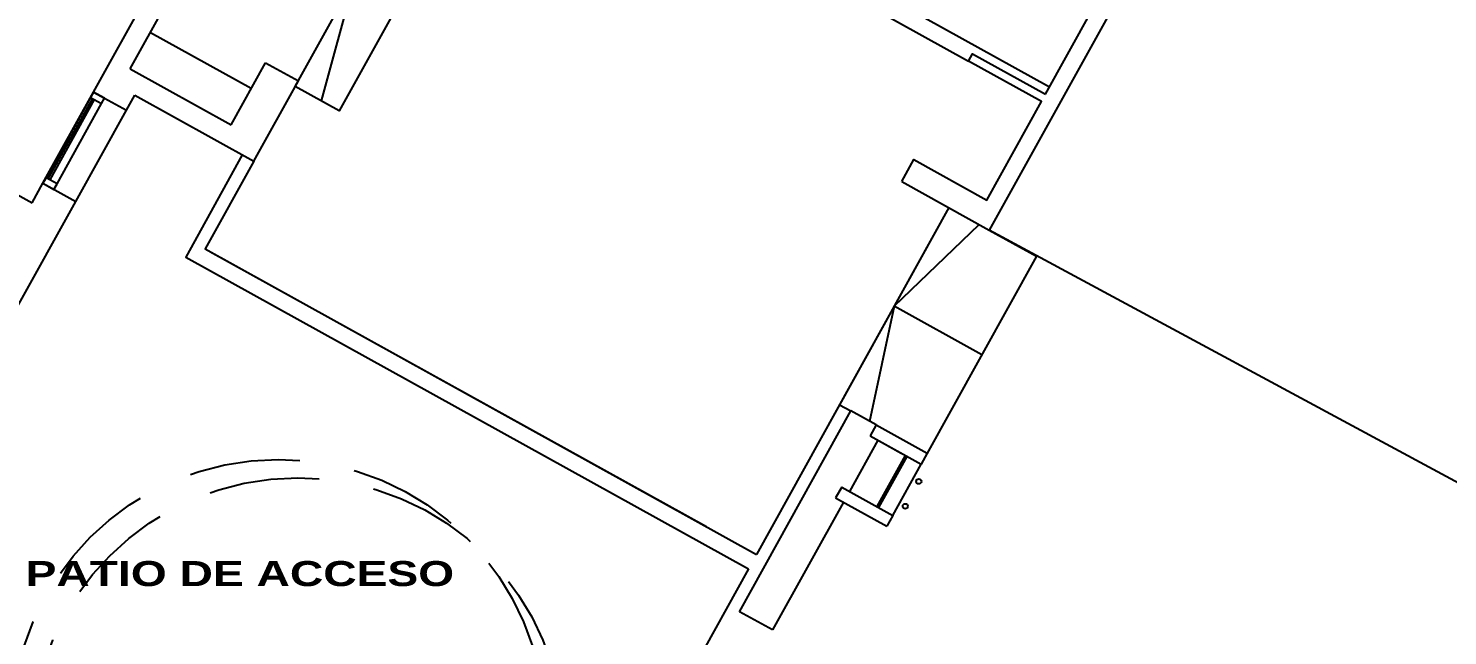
# Model space of a CAD drawing. Header units: millimetres. Extents: x -735 to -481, y 85 to 450.
# Drawn here: x -590.1 to -573.1, y 151.99 to 159.26 of the extents above; entities that cross this region are included whole.
import ezdxf

# ---------------------------------------------------------------- set-up
doc = ezdxf.new("R2010")
doc.units = ezdxf.units.MM
doc.linetypes.add('DASHED', pattern=[0.75, 0.5, -0.25])
doc.layers.get('0').update_dxf_attribs({"color": 6, "linetype": 'CONTINUOUS'})
for name, color, linetype in [('A-MUROS', 5, 'CONTINUOUS'), ('DET', 1, 'CONTINUOUS'), ('dib - cotas', 1, 'CONTINUOUS'), ('DIB-CORDON 02', 2, 'CONTINUOUS'), ('EQUIP-MUEBLES', 6, 'CONTINUOUS'), ('MUROS', 4, 'CONTINUOUS'), ('PL-SOLADO2', 1, 'CONTINUOUS'), ('proyeccion arboles', 94, 'DASHED'), ('T-LOCALES', 7, 'CONTINUOUS'), ('VISTA2', 2, 'CONTINUOUS'), ('VISTA4', 3, 'CONTINUOUS')]:
    doc.layers.add(name, color=color, linetype=linetype)
doc.styles.add('ARIAL', font='swisseb.ttf', dxfattribs={"width": 1.32})

# ---------------------------------------------------------------- blocks, each defined once
blk = doc.blocks.new('A3D6')
for centre, radius in [((0.0176, 0), 1.2), ((0.1056, -0.0835), 1.2), ((0, 0), 0.0906)]:
    blk.add_circle(centre, radius)

msp = doc.modelspace()

# ---------------------------------------------------------------- linework, layer by layer
at = {"layer": 'A-MUROS'}
for p, q in [((-589.322, 158.498), (-588.688, 159.642)), ((-588.883, 158.775), (-588.469, 159.521)), ((-588.883, 158.775), (-587.675, 158.106)), ((-587.675, 158.106), (-587.263, 158.849)), ((-587.263, 158.849), (-586.869, 158.631)), ((-587.403, 157.669), (-586.869, 158.631)), ((-589.322, 158.498), (-588.928, 158.28)), ((-588.928, 158.28), (-588.829, 158.459)), ((-588.829, 158.459), (-587.403, 157.669)), ((-591.642, 158.046), (-590.059, 157.169)), ((-590.059, 157.169), (-589.928, 157.405)), ((-589.928, 157.405), (-589.534, 157.187)), ((-590.237, 155.919), (-589.534, 157.187))]:
    msp.add_line(p, q, dxfattribs=at)
at = {"layer": 'DET'}
for p, q in [((-580.022, 154.378), (-579.65, 154.172)), ((-579.937, 153.531), (-579.598, 154.143)), ((-579.918, 153.52), (-579.578, 154.132)), ((-579.749, 153.426), (-579.409, 154.039))]:
    msp.add_line(p, q, dxfattribs=at)
at = {"layer": 'dib - cotas'}
msp.add_line((-589.336, 158.421), (-589.87, 157.458), dxfattribs=at)
at = {"layer": 'DIB-CORDON 02'}
for p, q in [((-579.077, 157.113), (-581.38, 152.958)), ((-581.477, 152.784), (-585.778, 145.029))]:
    msp.add_line(p, q, dxfattribs=at)
at = {"layer": 'EQUIP-MUEBLES'}
msp.add_line((-588.64, 159.212), (-587.433, 158.543), dxfattribs=at)
at = {"layer": 'MUROS'}
for p, q in [((-565.762, 179.99), (-578.593, 156.844)), ((-579.642, 157.426), (-578.593, 156.844)), ((-579.949, 154.509), (-580.022, 154.378)), ((-580.022, 154.378), (-579.409, 154.039)), ((-579.949, 154.509), (-579.337, 154.17)), ((-579.337, 154.17), (-579.409, 154.039)), ((-580.361, 153.766), (-580.434, 153.635)), ((-580.361, 153.766), (-579.749, 153.426)), ((-580.434, 153.635), (-579.821, 153.295)), ((-579.749, 153.426), (-579.821, 153.295))]:
    msp.add_line(p, q, dxfattribs=at)
for points in [[(-577.919, 158.472), (-565.991, 179.99)], [(-579.642, 157.426), (-579.497, 157.689), (-578.622, 157.204), (-577.968, 158.384), (-578.842, 158.869), (-578.794, 158.956), (-577.919, 158.472)]]:
    msp.add_lwpolyline(points, dxfattribs=at)
at = {"layer": 'MUROS', "const_width": 0.003}
for points in [[(-579.585, 154.123), (-579.579, 154.133), (-579.597, 154.143), (-579.602, 154.133)], [(-579.913, 153.531), (-579.919, 153.521), (-579.936, 153.53), (-579.931, 153.54)]]:
    msp.add_lwpolyline(points, dxfattribs=at)
at = {"layer": 'PL-SOLADO2'}
msp.add_line((-553.627, 143.367), (-578.593, 156.844), dxfattribs=at)
at = {"layer": 'VISTA2'}
for p, q in [((-584.882, 162.216), (-578.842, 158.869)), ((-578.593, 156.844), (-578.028, 156.531)), ((-587.929, 156.588), (-581.982, 153.292)), ((-587.929, 156.588), (-581.982, 153.292)), ((-581.584, 152.272), (-580.251, 154.677)), ((-579.949, 154.509), (-580.251, 154.677)), ((-579.929, 154.326), (-580.268, 153.714)), ((-579.935, 153.529), (-579.595, 154.142)), ((-579.92, 153.521), (-579.581, 154.134)), ((-580.341, 153.583), (-581.189, 152.053)), ((-581.189, 152.053), (-581.584, 152.272))]:
    msp.add_line(p, q, dxfattribs=at)
msp.add_lwpolyline([(-585.53, 161.048), (-585.005, 160.757), (-586.381, 158.274), (-586.906, 158.565)], close=True, dxfattribs=at)
for points in [[(-582.281, 161.004), (-577.871, 158.559), (-577.871, 158.559)], [(-586.203, 159.828), (-586.597, 158.394)], [(-587.541, 157.745), (-588.219, 156.521), (-581.477, 152.784)], [(-587.403, 157.669), (-587.984, 156.619), (-581.38, 152.958)], [(-579.077, 157.113), (-580.386, 154.752), (-580.251, 154.677)], [(-579.732, 155.932), (-578.714, 156.912)], [(-578.028, 156.531), (-579.361, 154.126)], [(-579.732, 155.932), (-580.027, 154.552)], [(-578.682, 155.351), (-579.732, 155.932)]]:
    msp.add_lwpolyline(points, dxfattribs=at)
for centre in [(-579.438, 153.833), (-579.6, 153.535)]:
    msp.add_circle(centre, 0.0307, dxfattribs=at)
at = {"layer": 'VISTA4'}
for p, q in [((-589.928, 157.405), (-589.322, 158.498)), ((-589.358, 158.433), (-589.892, 157.471)), ((-589.315, 158.408), (-589.848, 157.446)), ((-589.76, 157.398), (-589.227, 158.36)), ((-589.534, 157.187), (-588.928, 158.28))]:
    msp.add_line(p, q, dxfattribs=at)
for points in [[(-589.227, 158.36), (-589.191, 158.426), (-589.322, 158.498), (-589.358, 158.433)], [(-589.797, 157.332), (-589.76, 157.398), (-589.892, 157.471), (-589.928, 157.405)]]:
    msp.add_lwpolyline(points, close=True, dxfattribs=at)

# ---------------------------------------------------------------- block references
at = {"layer": 'proyeccion arboles', "color": 1, "xscale": 2.654869170982855, "yscale": 2.654869170982855, "zscale": 2.654869170982855, "rotation": 0.200000000007961}
msp.add_blockref('A3D6', (-587.156, 150.911), dxfattribs=at)

# ---------------------------------------------------------------- texts
at = {"layer": 'T-LOCALES', "insert": (-590.136, 152.879), "char_height": 0.3, "width": 8.15214, "attachment_point": 1, "style": 'ARIAL'}
msp.add_mtext('PATIO DE ACCESO', dxfattribs=at)

doc.saveas('drawing.dxf')
